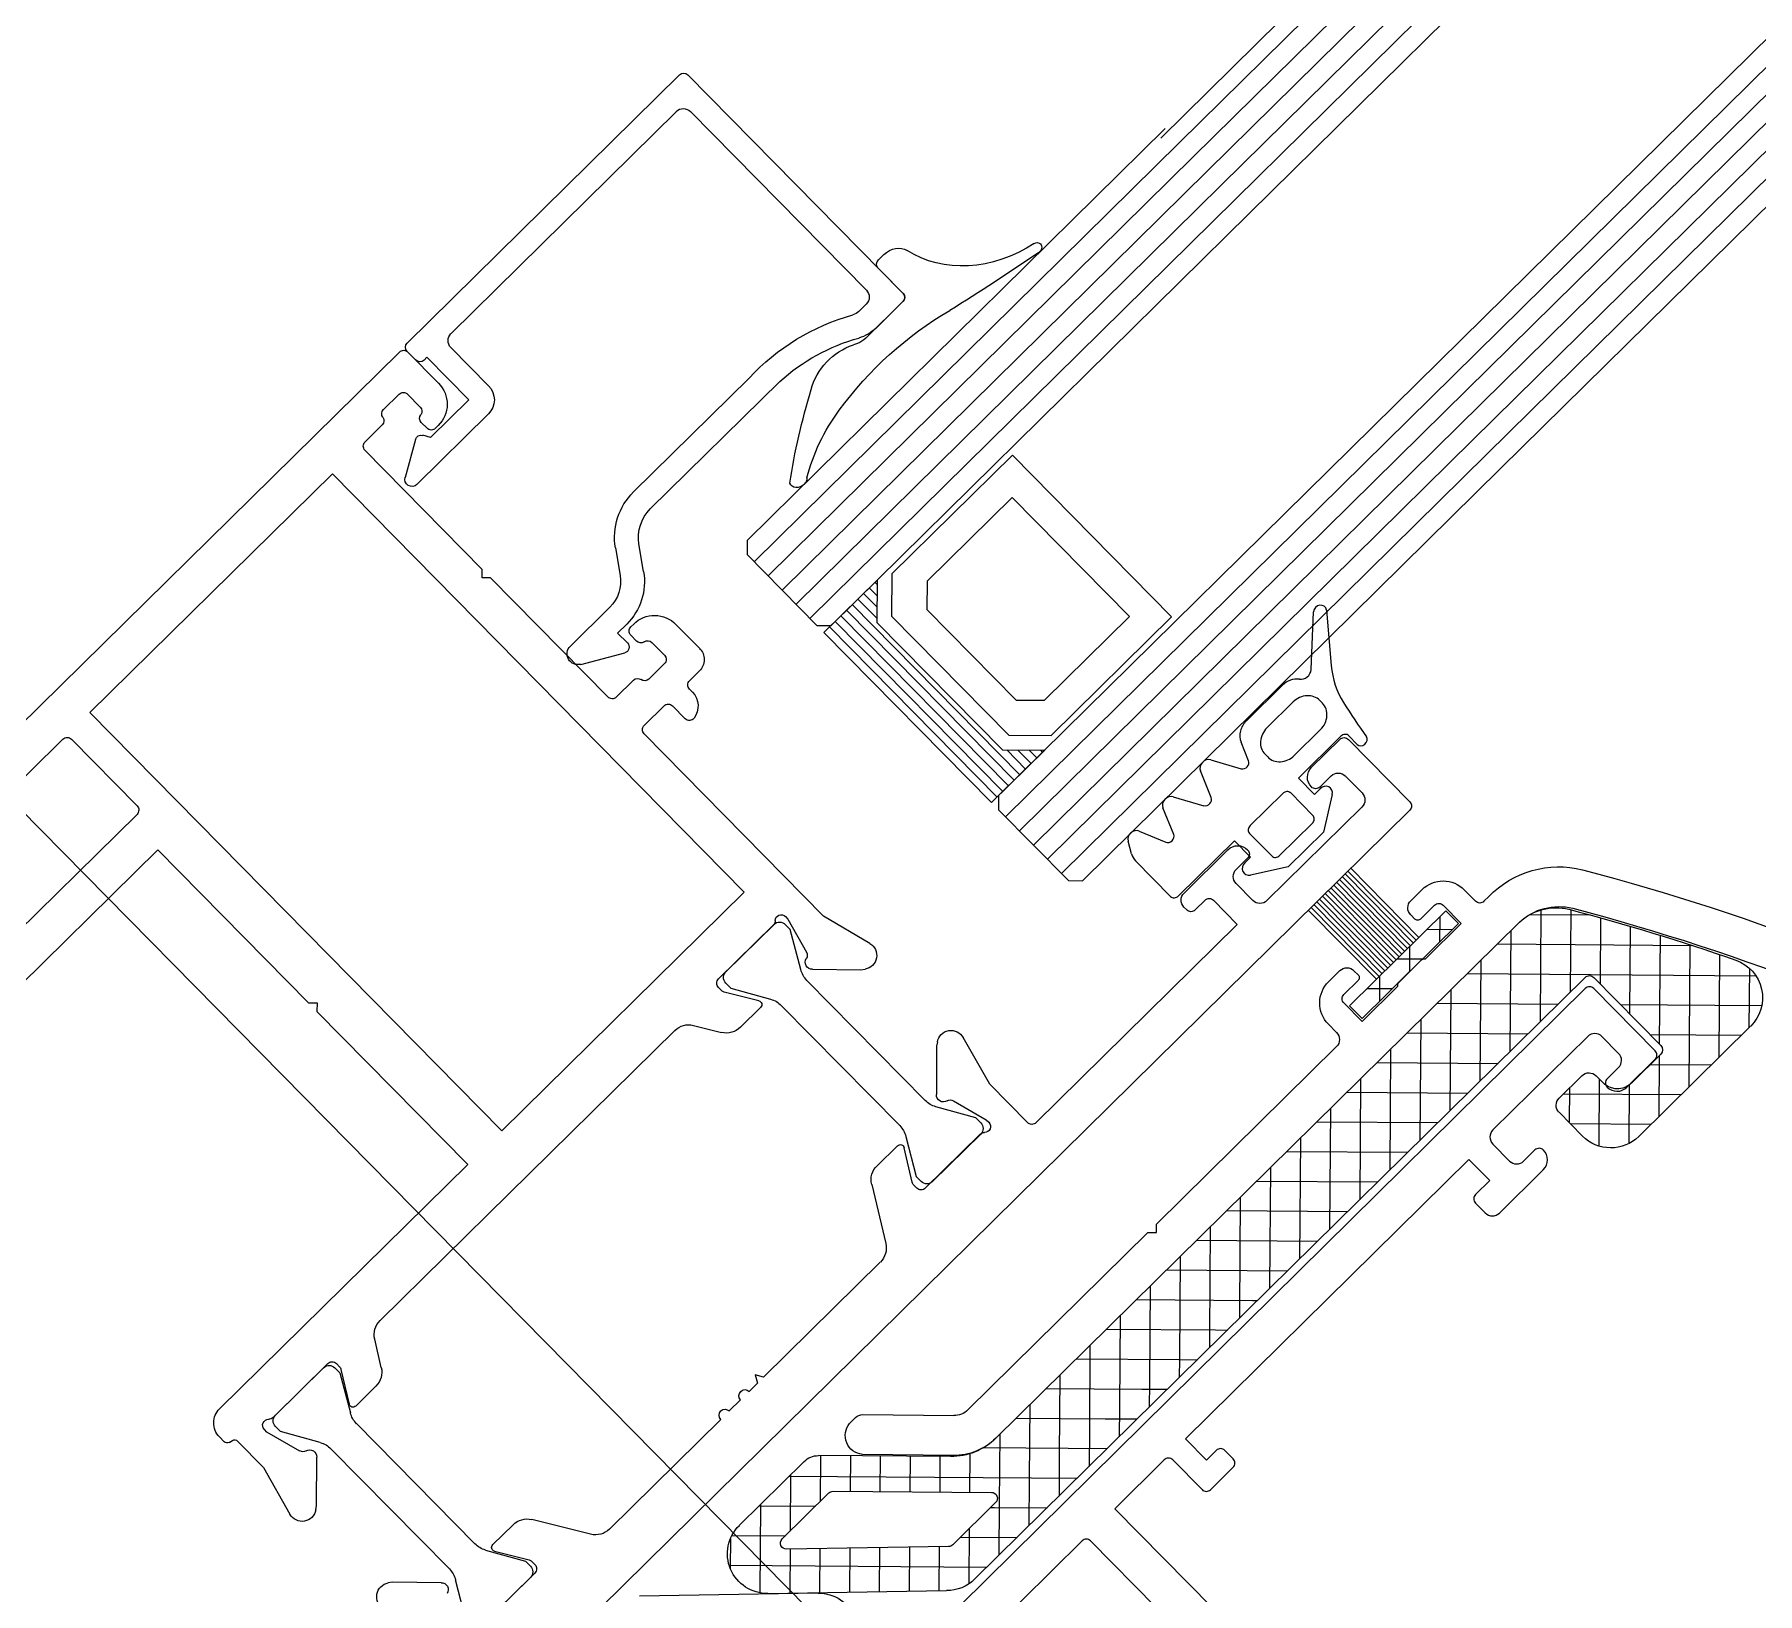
# Model space of a CAD drawing. Header units: centimetres. Extents: x 118932 to 154602, y -32682 to -23521.
# Drawn here: x 137904.54 to 137913.2, y -25370.15 to -25362.31 of the extents above; entities that cross this region are included whole.
import ezdxf

# ---------------------------------------------------------------- set-up
doc = ezdxf.new("R2010")
doc.units = ezdxf.units.CM
doc.header["$LTSCALE"] = 50
doc.header["$MEASUREMENT"] = 0
doc.layers.add('GEN_00_BL_Yazı', color=7, linetype='Continuous', lineweight=0, true_color=0x4f5250)
doc.layers.add('GEN_02_TF_Pencere', color=7, linetype='Continuous', lineweight=9, true_color=0x6093ac)

# ---------------------------------------------------------------- blocks, each defined once
blk = doc.blocks.new('P20')
at = {"layer": 'GEN_00_BL_Yazı'}
blk.add_line((62850.2953, 12036.8851, 0), (62850.2795, 11986.8823, 0), dxfattribs=at)
at = {"layer": 'GEN_02_TF_Pencere', "extrusion": (0, 0, -1)}
for p, q in [((62853.2547, 12004.3769, 0), (62845.3147, 12004.3839, 0)), ((62853.2547, 12004.3769, 0), (62853.2547, 12004.3769, 0)), ((62853.2844, 12004.3514, 0), (62853.2844, 12004.2914, 0)), ((62855.2344, 12004.3808, 0), (62853.3144, 12004.3814, 0)), ((62855.2344, 12004.3808, 0), (62855.2344, 12004.3808, 0)), ((62855.2639, 12002.8108, 0), (62855.2644, 12004.3508, 0)), ((62853.2844, 12004.1268, 0), (62853.2846, 12004.3468, 0)), ((62853.3144, 12004.2614, 0), (62853.3344, 12004.2614, 0)), ((62853.3344, 12004.2614, 0), (62853.3343, 12003.9614, 0)), ((62853.5044, 12004.2613, 0), (62855.0944, 12004.2608, 0)), ((62849.0645, 12004.1806, 0), (62850.6845, 12004.1791, 0)), ((62850.8719, 12001.2285, 0), (62850.8745, 12004.179, 0)), ((62850.8745, 12004.179, 0), (62852.5845, 12004.1774, 0)), ((62850.8745, 12004.179, 0), (62850.8745, 12004.179, 0)), ((62852.5845, 12004.1774, 0), (62852.5819, 12001.227, 0)), ((62852.8145, 12004.1772, 0), (62852.9353, 12004.1771, 0)), ((62852.9945, 12004.2271, 0), (62853.1045, 12004.227, 0)), ((62853.1345, 12004.197, 0), (62853.1344, 12004.107, 0)), ((62853.4543, 12003.9413, 0), (62853.4543, 12004.2113, 0)), ((62855.1443, 12004.2108, 0), (62855.1439, 12002.9508, 0)), ((62850.7145, 12004.1491, 0), (62850.714, 12003.6787, 0)), ((62852.7837, 12003.3073, 0), (62852.7845, 12004.1473, 0)), ((62853.0031, 12004.0075, 0), (62852.8323, 12003.9089, 0)), ((62853.0844, 12004.0478, 0), (62853.0843, 12004.007, 0)), ((62853.0643, 12003.9615, 0), (62853.0441, 12003.9965, 0)), ((62853.3343, 12003.9614, 0), (62853.0643, 12003.9615, 0)), ((62853.1143, 12003.977, 0), (62853.1343, 12003.977, 0)), ((62852.8503, 12003.8415, 0), (62853.3542, 12003.8414, 0)), ((62850.7052, 12003.6575, 0), (62850.7052, 12003.6575, 0)), ((62850.684, 12003.6487, 0), (62849.064, 12003.6502, 0)), ((62848.8638, 12003.4503, 0), (62850.6338, 12003.4488, 0)), ((62850.6338, 12003.4488, 0), (62850.6329, 12002.3688, 0)), ((62852.7537, 12003.2773, 0), (62852.7837, 12003.3073, 0)), ((62852.7837, 12003.2473, 0), (62852.7537, 12003.2773, 0)), ((62852.7829, 12002.4073, 0), (62852.7837, 12003.2473, 0)), ((62854.4136, 12003.0499, 0), (62853.5984, 12003.0502, 0)), ((62853.3362, 12002.9138, 0), (62853.2552, 12002.7982, 0)), ((62853.5983, 12002.9302, 0), (62854.5116, 12002.9299, 0)), ((62855.0939, 12002.9008, 0), (62855.0423, 12002.9008, 0)), ((62853.3534, 12002.7293, 0), (62853.4345, 12002.8449, 0)), ((62853.1077, 12002.7215, 0), (62852.8284, 12002.7215, 0)), ((62855.0448, 12002.7808, 0), (62855.2339, 12002.7808, 0)), ((62852.8011, 12002.6197, 0), (62852.9988, 12002.5055, 0)), ((62853.0438, 12002.5315, 0), (62853.0438, 12002.6015, 0)), ((62853.0438, 12002.6015, 0), (62853.1077, 12002.6015, 0)), ((62853.083, 12002.547, 0), (62853.083, 12002.5062, 0)), ((62853.1331, 12002.577, 0), (62853.1131, 12002.577, 0)), ((62853.1329, 12002.447, 0), (62853.1329, 12002.357, 0)), ((62850.6329, 12002.3688, 0), (62850.6628, 12002.3387, 0)), ((62852.9337, 12002.3771, 0), (62852.8129, 12002.3772, 0)), ((62853.2828, 12002.2568, 0), (62853.2829, 12002.4268, 0)), ((62850.6328, 12002.3088, 0), (62850.6319, 12001.2288, 0)), ((62850.6628, 12002.3387, 0), (62850.6328, 12002.3088, 0)), ((62853.1028, 12002.327, 0), (62852.9928, 12002.3271, 0)), ((62852.7815, 12000.8615, 0), (62852.7827, 12002.1473, 0)), ((62852.8127, 12002.1772, 0), (62852.9527, 12002.1771, 0)), ((62852.9827, 12002.1471, 0), (62852.9826, 12002.0571, 0)), ((62853.1027, 12002.1263, 0), (62853.1027, 12002.147, 0)), ((62853.1327, 12002.177, 0), (62853.2027, 12002.1769, 0)), ((62850.6319, 12001.2288, 0), (62848.8823, 12001.2303, 0)), ((62852.5819, 12001.227, 0), (62850.8719, 12001.2285, 0)), ((62848.7822, 12001.1304, 0), (62848.7821, 12001.0956, 0)), ((62848.7969, 12001.0763, 0), (62848.8169, 12001.0709, 0)), ((62848.8317, 12001.0516, 0), (62848.8315, 12000.865, 0)), ((62848.9691, 12000.9802, 0), (62848.9692, 12000.9984, 0)), ((62849.02, 12000.796, 0), (62848.9691, 12000.9802, 0)), ((62849.0422, 12001.0102, 0), (62849.4292, 12001.0098, 0)), ((62849.0592, 12001.0101, 0), (62849.3992, 12001.01, 0)), ((62849.4591, 12000.9798, 0), (62849.4591, 12000.9582, 0)), ((62849.7679, 12000.9795, 0), (62850.6747, 12000.9787, 0)), ((62850.6747, 12000.9787, 0), (62851.8454, 12000.9777, 0)), ((62852.1541, 12000.9558, 0), (62852.1541, 12000.9774, 0)), ((62852.1841, 12001.0074, 0), (62852.5711, 12001.007, 0)), ((62852.5752, 12001.0072, 0), (62852.2352, 12001.0073, 0)), ((62852.6441, 12000.977, 0), (62852.5929, 12000.7928, 0)), ((62852.6441, 12000.9951, 0), (62852.6441, 12000.977, 0)), ((62849.0192, 12000.9341, 0), (62849.0192, 12000.9701, 0)), ((62849.123, 12000.754, 0), (62849.0192, 12000.9341, 0)), ((62849.4392, 12000.9339, 0), (62849.3352, 12000.754, 0)), ((62849.4547, 12000.9426, 0), (62849.3616, 12000.7903, 0)), ((62849.4392, 12000.97, 0), (62849.4392, 12000.9339, 0)), ((62849.6066, 12000.8076, 0), (62849.6825, 12000.9317, 0)), ((62851.9307, 12000.9297, 0), (62852.0064, 12000.8054, 0)), ((62852.2514, 12000.7877, 0), (62852.1585, 12000.9402, 0)), ((62852.1952, 12000.9673, 0), (62852.1951, 12000.9312, 0)), ((62852.1951, 12000.9312, 0), (62852.299, 12000.7512, 0)), ((62852.5112, 12000.7511, 0), (62852.6151, 12000.9311, 0)), ((62852.6151, 12000.9311, 0), (62852.6152, 12000.9672, 0)), ((62848.8315, 12000.865, 0), (62848.7615, 12000.6043, 0)), ((62852.8511, 12000.6006, 0), (62852.7815, 12000.8615, 0)), ((62848.8872, 12000.5413, 0), (62849.0585, 12000.7141, 0)), ((62849.3786, 12000.7599, 0), (62849.5212, 12000.7598, 0)), ((62852.0917, 12000.7575, 0), (62852.2343, 12000.7573, 0)), ((62852.5543, 12000.7109, 0), (62852.7253, 12000.5379, 0)), ((62849.1388, 11999.8462, 0), (62849.1391, 12000.694, 0)), ((62849.3191, 12000.694, 0), (62849.3188, 11999.8461, 0)), ((62849.3191, 12000.694, 0), (62849.3191, 12000.694, 0)), ((62852.3151, 12000.6912, 0), (62852.3148, 11999.8433, 0)), ((62852.3151, 12000.6912, 0), (62852.3151, 12000.6912, 0)), ((62852.4948, 11999.8433, 0), (62852.4951, 12000.6911, 0)), ((62848.8692, 12000.5287, 0), (62848.8872, 12000.5413, 0)), ((62852.7253, 12000.5379, 0), (62852.7432, 12000.5253, 0)), ((62848.8891, 11999.9991, 0), (62848.8711, 12000.0117, 0)), ((62849.0602, 11999.8261, 0), (62848.8891, 11999.9991, 0)), ((62852.7272, 11999.9979, 0), (62852.556, 11999.825, 0)), ((62852.7452, 12000.0104, 0), (62852.7272, 11999.9979, 0)), ((62852.783, 11999.6742, 0), (62852.8529, 11999.935, 0)), ((62849.0187, 11999.6062, 0), (62849.1227, 11999.7862, 0)), ((62849.3349, 11999.7861, 0), (62849.4387, 11999.6061, 0)), ((62849.5228, 11999.7799, 0), (62849.3802, 11999.7799, 0)), ((62852.2359, 11999.779, 0), (62852.0933, 11999.779, 0)), ((62852.2987, 11999.7833, 0), (62852.1947, 11999.6034, 0)), ((62852.6147, 11999.6032, 0), (62852.5109, 11999.7833, 0)), ((62849.3632, 11999.7495, 0), (62849.4561, 11999.5971, 0)), ((62849.7667, 11999.4719, 0), (62849.6081, 11999.7319, 0)), ((62852.008, 11999.7312, 0), (62851.8492, 11999.4713, 0)), ((62852.1599, 11999.5962, 0), (62852.2529, 11999.7486, 0)), ((62852.5945, 11999.7431, 0), (62852.6455, 11999.5589, 0)), ((62852.7829, 11999.4031, 0), (62852.783, 11999.6742, 0)), ((62854.463, 11999.6725, 0), (62854.153, 11999.6726, 0)), ((62855.253, 11999.6723, 0), (62855.053, 11999.6724, 0)), ((62849.4387, 11999.6061, 0), (62849.4387, 11999.57, 0)), ((62852.1947, 11999.6034, 0), (62852.1947, 11999.5673, 0)), ((62852.6147, 11999.5672, 0), (62852.6147, 11999.6032, 0)), ((62854.103, 11999.6227, 0), (62854.103, 11999.6027, 0)), ((62855.2829, 11999.2023, 0), (62855.283, 11999.6423, 0)), ((62849.4305, 11999.5299, 0), (62849.0435, 11999.53, 0)), ((62849.3987, 11999.53, 0), (62849.0587, 11999.5301, 0)), ((62849.4605, 11999.5814, 0), (62849.4605, 11999.5599, 0)), ((62852.1555, 11999.559, 0), (62852.1555, 11999.5806, 0)), ((62852.5725, 11999.5289, 0), (62852.1855, 11999.529, 0)), ((62852.2347, 11999.5273, 0), (62852.5747, 11999.5272, 0)), ((62852.6455, 11999.5589, 0), (62852.6455, 11999.5407, 0)), ((62854.133, 11999.5726, 0), (62854.203, 11999.5726, 0)), ((62854.233, 11999.5426, 0), (62854.2329, 11999.3726, 0)), ((62854.3729, 11999.4026, 0), (62854.373, 11999.5226, 0)), ((62854.423, 11999.5726, 0), (62854.503, 11999.5725, 0)), ((62855.013, 11999.5724, 0), (62855.093, 11999.5723, 0)), ((62855.143, 11999.5223, 0), (62855.1429, 11999.4023, 0)), ((62850.6379, 11999.4238, 0), (62849.8521, 11999.424, 0)), ((62850.7779, 11999.4237, 0), (62850.6979, 11999.4237, 0)), ((62850.896, 11999.4237, 0), (62850.8379, 11999.4237, 0)), ((62850.918, 11999.4617, 0), (62850.896, 11999.4237, 0)), ((62850.9399, 11999.4237, 0), (62850.918, 11999.4617, 0)), ((62851.7638, 11999.4234, 0), (62850.9399, 11999.4237, 0)), ((62854.2329, 11999.3726, 0), (62852.8129, 11999.3731, 0)), ((62855.0929, 11999.3523, 0), (62854.4229, 11999.3526, 0)), ((62845.3129, 11999.1754, 0), (62855.2529, 11999.1723, 0)), ((62850.373, 11998.458, 0), (62849.724, 11999.0778, 0)), ((62850.4797, 11998.979, 0), (62850.1658, 11998.6652, 0)), ((62850.7886, 11998.9789, 0), (62850.3303, 11998.979, 0)), ((62850.471, 11998.979, 0), (62850.6709, 11998.7789, 0)), ((62850.2513, 11998.9627, 0), (62850.1466, 11998.8581, 0)), ((62850.2686, 11998.9693, 0), (62850.4588, 11998.779, 0)), ((62850.6918, 11998.9789, 0), (62850.4918, 11998.7789, 0)), ((62850.6831, 11998.9789, 0), (62851.543, 11998.1184, 0)), ((62850.867, 11998.9419, 0), (62850.7039, 11998.7789, 0)), ((62851.3291, 11998.4795, 0), (62850.8593, 11998.9495, 0)), ((62851.0848, 11998.9546, 0), (62851.1272, 11998.9546, 0)), ((62851.1626, 11998.94, 0), (62851.4845, 11998.6151, 0)), ((62850.1534, 11998.8723, 0), (62851.0692, 11997.9559, 0)), ((62850.973, 11998.8358, 0), (62850.8468, 11998.7096, 0)), ((62854.3571, 11998.8449, 0), (62854.4371, 11998.8449, 0)), ((62854.9371, 11998.8447, 0), (62855.0171, 11998.8447, 0)), ((62851.0043, 11998.1642, 0), (62850.4152, 11998.7272, 0)), ((62850.4359, 11998.779, 0), (62850.7651, 11998.7789, 0)), ((62850.7863, 11998.7701, 0), (62851.349, 11998.2071, 0)), ((62851.0791, 11998.7297, 0), (62850.9528, 11998.6035, 0)), ((62851.3431, 11998.4737, 0), (62851.0211, 11998.7986, 0)), ((62854.4671, 11998.7448, 0), (62854.3671, 11998.7449, 0)), ((62854.4871, 11998.7948, 0), (62854.4871, 11998.7648, 0)), ((62854.8871, 11998.7647, 0), (62854.8871, 11998.7947, 0)), ((62855.0071, 11998.7447, 0), (62854.9071, 11998.7447, 0)), ((62850.1921, 11998.6344, 0), (62850.8411, 11998.0146, 0)), ((62850.4279, 11998.7151, 0), (62850.2714, 11998.5587, 0)), ((62854.207, 11998.6349, 0), (62854.2071, 11998.6949, 0)), ((62854.3371, 11998.7149, 0), (62854.3371, 11998.5849, 0)), ((62855.0371, 11998.5846, 0), (62855.0371, 11998.7147, 0)), ((62855.1671, 11998.6946, 0), (62855.167, 11998.6146, 0)), ((62850.5364, 11998.6114, 0), (62850.3799, 11998.4551, 0)), ((62851.1851, 11998.6236, 0), (62851.0588, 11998.4974, 0)), ((62851.5552, 11998.5857, 0), (62852.8261, 11998.5853, 0)), ((62852.8261, 11998.5853, 0), (62852.8561, 11998.5553, 0)), ((62852.8561, 11998.5553, 0), (62852.8861, 11998.5853, 0)), ((62852.8861, 11998.5853, 0), (62854.157, 11998.5849, 0)), ((62854.3371, 11998.5849, 0), (62854.5897, 11998.5848, 0)), ((62854.607, 11998.5948, 0), (62854.767, 11998.5947, 0)), ((62854.7844, 11998.5847, 0), (62855.0371, 11998.5846, 0)), ((62855.197, 11998.5846, 0), (62855.2314, 11998.5846, 0)), ((62850.6448, 11998.5078, 0), (62850.4884, 11998.3514, 0)), ((62851.2911, 11998.5175, 0), (62851.1649, 11998.3913, 0)), ((62850.7533, 11998.4041, 0), (62850.5969, 11998.2478, 0)), ((62851.4077, 11998.4219, 0), (62851.2709, 11998.2852, 0)), ((62851.5837, 11998.3857, 0), (62851.3373, 11998.1395, 0)), ((62851.4786, 11998.3951, 0), (62851.7793, 11998.0942, 0)), ((62851.7958, 11998.3857, 0), (62851.5298, 11998.1198, 0)), ((62855.251, 11998.3846, 0), (62851.5552, 11998.3857, 0)), ((62855.2509, 11998.3846, 0), (62851.5553, 11998.3857, 0)), ((62851.7, 11998.3857, 0), (62852.0155, 11998.07, 0)), ((62852.008, 11998.3856, 0), (62851.7222, 11998.1001, 0)), ((62851.9122, 11998.3856, 0), (62852.2517, 11998.0459, 0)), ((62852.2201, 11998.3855, 0), (62851.9147, 11998.0804, 0)), ((62852.4322, 11998.3855, 0), (62852.1072, 11998.0607, 0)), ((62852.1243, 11998.3856, 0), (62852.4879, 11998.0217, 0)), ((62852.6444, 11998.3854, 0), (62852.2997, 11998.041, 0)), ((62852.3364, 11998.3855, 0), (62852.7242, 11997.9975, 0)), ((62852.8565, 11998.3853, 0), (62852.4922, 11998.0213, 0)), ((62852.5486, 11998.3854, 0), (62852.9604, 11997.9734, 0)), ((62853.0686, 11998.3853, 0), (62852.6847, 11998.0016, 0)), ((62852.7607, 11998.3854, 0), (62853.1905, 11997.9553, 0)), ((62853.2808, 11998.3852, 0), (62852.8772, 11997.9819, 0)), ((62852.9728, 11998.3853, 0), (62853.4026, 11997.9552, 0)), ((62853.4929, 11998.3851, 0), (62853.0697, 11997.9622, 0)), ((62853.185, 11998.3852, 0), (62853.6148, 11997.9551, 0)), ((62853.705, 11998.3851, 0), (62853.2749, 11997.9553, 0)), ((62853.3971, 11998.3852, 0), (62853.8269, 11997.9551, 0)), ((62853.9172, 11998.385, 0), (62853.4871, 11997.9552, 0)), ((62853.6092, 11998.3851, 0), (62854.039, 11997.955, 0)), ((62854.1293, 11998.3849, 0), (62853.6992, 11997.9551, 0)), ((62853.8214, 11998.385, 0), (62854.2512, 11997.9549, 0)), ((62854.3414, 11998.3849, 0), (62853.9113, 11997.955, 0)), ((62854.0335, 11998.385, 0), (62854.4633, 11997.9549, 0)), ((62854.5536, 11998.3848, 0), (62854.1235, 11997.955, 0)), ((62854.2456, 11998.3849, 0), (62854.6754, 11997.9548, 0)), ((62854.7657, 11998.3847, 0), (62854.3356, 11997.9549, 0)), ((62854.4578, 11998.3848, 0), (62854.8876, 11997.9547, 0)), ((62854.9778, 11998.3847, 0), (62854.5477, 11997.9548, 0)), ((62854.6699, 11998.3848, 0), (62855.0997, 11997.9547, 0)), ((62855.19, 11998.3846, 0), (62854.7599, 11997.9548, 0)), ((62854.882, 11998.3847, 0), (62855.9074, 11997.3587, 0)), ((62855.0941, 11998.3846, 0), (62855.7857, 11997.6927, 0)), ((62855.3164, 11998.3744, 0), (62855.5276, 11998.1631, 0)), ((62850.8618, 11998.3005, 0), (62850.7054, 11998.1442, 0)), ((62855.3702, 11998.3527, 0), (62854.972, 11997.9547, 0)), ((62855.6612, 11998.3498, 0), (62855.6612, 11998.3498, 0)), ((62855.4778, 11998.2481, 0), (62855.1841, 11997.9546, 0)), ((62850.9702, 11998.1968, 0), (62850.8139, 11998.0405, 0)), ((62851.1416, 11998.1559, 0), (62850.945, 11997.9595, 0)), ((62851.3278, 11998.1559, 0), (62851.025, 11998.156, 0)), ((62851.0814, 11998.1559, 0), (62851.2813, 11997.9559, 0)), ((62851.3373, 11998.1395, 0), (62851.1536, 11997.9559, 0)), ((62851.2935, 11998.1559, 0), (62851.3068, 11998.1426, 0)), ((62851.3068, 11998.1426, 0), (62851.4935, 11997.9558, 0)), ((62851.3278, 11998.1559, 0), (62851.3278, 11998.1559, 0)), ((62851.5298, 11998.1198, 0), (62851.3658, 11997.9559, 0)), ((62851.543, 11998.1184, 0), (62851.7056, 11997.9557, 0)), ((62855.5559, 11998.1141, 0), (62855.3213, 11997.8797, 0)), ((62851.7222, 11998.1001, 0), (62851.5779, 11997.9558, 0)), ((62851.7793, 11998.0942, 0), (62851.9177, 11997.9557, 0)), ((62851.9147, 11998.0804, 0), (62851.79, 11997.9557, 0)), ((62852.1072, 11998.0607, 0), (62852.0022, 11997.9557, 0)), ((62852.0155, 11998.07, 0), (62852.1299, 11997.9556, 0)), ((62852.2997, 11998.041, 0), (62852.2143, 11997.9556, 0)), ((62852.2517, 11998.0459, 0), (62852.342, 11997.9555, 0)), ((62850.9825, 11997.956, 0), (62855.2913, 11997.9546, 0)), ((62850.9825, 11997.956, 0), (62850.9825, 11997.956, 0)), ((62852.4922, 11998.0213, 0), (62852.4264, 11997.9555, 0)), ((62852.4879, 11998.0217, 0), (62852.5541, 11997.9555, 0)), ((62852.6847, 11998.0016, 0), (62852.6385, 11997.9555, 0)), ((62852.7242, 11997.9975, 0), (62852.7663, 11997.9554, 0)), ((62852.8772, 11997.9819, 0), (62852.8507, 11997.9554, 0)), ((62852.9604, 11997.9734, 0), (62852.9784, 11997.9553, 0)), ((62853.0697, 11997.9622, 0), (62853.0628, 11997.9553, 0)), ((62855.6324, 11997.9785, 0), (62855.3213, 11997.6676, 0)), ((62855.3213, 11997.9246, 0), (62855.3212, 11997.4446, 0)), ((62855.7073, 11997.8413, 0), (62855.3212, 11997.4554, 0)), ((62855.7806, 11997.7025, 0), (62855.2746, 11997.1967, 0)), ((62855.3213, 11997.733, 0), (62855.823, 11997.2309, 0)), ((62854.844, 11997.6148, 0), (62854.7212, 11997.492, 0)), ((62854.9324, 11997.6147, 0), (62854.7712, 11997.6148, 0)), ((62854.8032, 11997.6148, 0), (62855.2209, 11997.1968, 0)), ((62854.7212, 11997.5648, 0), (62854.7212, 11997.3969, 0)), ((62854.9824, 11997.541, 0), (62854.7445, 11997.3032, 0)), ((62854.9824, 11997.5047, 0), (62854.9824, 11997.5647, 0)), ((62855.3212, 11997.5208, 0), (62855.6452, 11997.1966, 0)), ((62855.8522, 11997.562, 0), (62855.4867, 11997.1967, 0)), ((62854.7212, 11997.4846, 0), (62855.0088, 11997.1968, 0)), ((62855.0681, 11997.4146, 0), (62854.8599, 11997.2065, 0)), ((62855.2789, 11997.4132, 0), (62855.0624, 11997.1968, 0)), ((62855.2912, 11997.4132, 0), (62855.0912, 11997.4133, 0)), ((62855.2167, 11997.4132, 0), (62855.4331, 11997.1967, 0)), ((62855.9107, 11997.4083, 0), (62855.6988, 11997.1966, 0)), ((62854.9211, 11997.1969, 0), (62855.7109, 11997.1966, 0))]:
    blk.add_line(p, q, dxfattribs=at)
at = {"layer": 'GEN_02_TF_Pencere'}
for p, q in [((62855.264, 12002.9906, 0), (62855.2639, 12002.806, 0)), ((62855.3319, 12003.0158, 0), (62855.294, 12003.0158, 0)), ((62855.294, 12003.0158, 0), (62855.294, 12003.0158, 0)), ((62854.9236, 12002.7919, 0), (62854.9042, 12002.8009, 0)), ((62855.2339, 12002.7808, 0), (62854.973, 12002.7809, 0)), ((62853.8338, 12002.4752, 0), (62853.7838, 12002.4252, 0)), ((62853.8338, 12002.4752, 0), (62856.7838, 12002.4743, 0)), ((62854.2357, 12002.4751, 0), (62854.2484, 12002.477, 0)), ((62907.1673, 12002.4398, 0), (62856.7338, 12002.4558, 0)), ((62853.7838, 12002.4252, 0), (62853.7836, 12001.9252, 0)), ((62853.7838, 12002.3752, 0), (62856.7838, 12002.3743, 0)), ((62907.2138, 12002.3583, 0), (62856.7838, 12002.3743, 0)), ((62853.7837, 12002.2752, 0), (62856.7837, 12002.2743, 0)), ((62907.2137, 12002.2583, 0), (62856.7837, 12002.2743, 0)), ((62853.7837, 12002.1752, 0), (62856.7837, 12002.1743, 0)), ((62907.2137, 12002.1583, 0), (62856.7837, 12002.1743, 0)), ((62853.7837, 12002.0752, 0), (62856.7837, 12002.0743, 0)), ((62907.2137, 12002.0583, 0), (62856.7837, 12002.0743, 0)), ((62853.7836, 12001.9752, 0), (62856.7836, 12001.9743, 0)), ((62853.7836, 12001.9252, 0), (62853.8336, 12001.8752, 0)), ((62907.2136, 12001.9583, 0), (62856.7836, 12001.9743, 0)), ((62853.7832, 12000.6752, 0), (62853.7836, 12001.8752, 0)), ((62853.7836, 12001.8752, 0), (62853.7832, 12000.6752, 0)), ((62853.7836, 12001.8752, 0), (62854.1586, 12001.8751, 0)), ((62853.7836, 12001.8752, 0), (62853.7836, 12001.8752, 0)), ((62853.8236, 12001.8752, 0), (62853.8232, 12000.6752, 0)), ((62853.8336, 12001.8752, 0), (62856.7836, 12001.8743, 0)), ((62853.8636, 12001.8752, 0), (62853.8632, 12000.6752, 0)), ((62853.9036, 12001.8752, 0), (62853.9032, 12000.6752, 0)), ((62853.9436, 12001.8752, 0), (62853.9432, 12000.6752, 0)), ((62853.9836, 12001.8752, 0), (62853.9832, 12000.6752, 0)), ((62854.1586, 12001.8751, 0), (62854.0086, 12001.7252, 0)), ((62854.0236, 12001.8752, 0), (62854.0236, 12001.7402, 0)), ((62854.0636, 12001.8752, 0), (62854.0636, 12001.7802, 0)), ((62854.2336, 12001.8451, 0), (62854.0835, 12001.6951, 0)), ((62854.1036, 12001.8751, 0), (62854.1036, 12001.8201, 0)), ((62854.1436, 12001.8751, 0), (62854.1436, 12001.8601, 0)), ((62855.0836, 12001.8448, 0), (62854.2336, 12001.8451, 0)), ((62855.0832, 12000.7048, 0), (62855.0836, 12001.8448, 0)), ((62907.1786, 12001.8584, 0), (62856.7836, 12001.8743, 0)), ((62854.0086, 12001.7252, 0), (62854.0083, 12000.8252, 0)), ((62854.0835, 12001.6951, 0), (62854.0833, 12000.8551, 0)), ((62854.3335, 12001.6951, 0), (62854.2335, 12001.5951, 0)), ((62854.9335, 12001.6949, 0), (62854.3335, 12001.6951, 0)), ((62854.9333, 12000.8549, 0), (62854.9335, 12001.6949, 0)), ((62854.2335, 12001.5951, 0), (62854.2333, 12000.9551, 0)), ((62854.2333, 12000.9551, 0), (62854.3333, 12000.8551, 0)), ((62854.0083, 12000.8252, 0), (62854.1582, 12000.6751, 0)), ((62854.0233, 12000.8102, 0), (62854.0232, 12000.6752, 0)), ((62854.0833, 12000.8551, 0), (62854.2332, 12000.7051, 0)), ((62854.3333, 12000.8551, 0), (62854.9333, 12000.8549, 0)), ((62854.0632, 12000.7702, 0), (62854.0632, 12000.6752, 0)), ((62854.1032, 12000.7301, 0), (62854.1032, 12000.6751, 0)), ((62853.7832, 12000.6252, 0), (62853.783, 12000.1252, 0)), ((62853.8332, 12000.6752, 0), (62853.7832, 12000.6252, 0)), ((62854.1582, 12000.6751, 0), (62853.7832, 12000.6752, 0)), ((62853.8332, 12000.6752, 0), (62856.7832, 12000.6743, 0)), ((62854.1432, 12000.6901, 0), (62854.1432, 12000.6751, 0)), ((62854.2332, 12000.7051, 0), (62855.0832, 12000.7048, 0)), ((62906.8533, 12000.6585, 0), (62856.7832, 12000.6743, 0)), ((62853.7832, 12000.5752, 0), (62856.7832, 12000.5743, 0)), ((62907.2132, 12000.5583, 0), (62856.7832, 12000.5743, 0)), ((62853.7832, 12000.4752, 0), (62856.7832, 12000.4743, 0)), ((62907.2132, 12000.4583, 0), (62856.7832, 12000.4743, 0)), ((62853.7831, 12000.3752, 0), (62856.7831, 12000.3743, 0)), ((62907.2131, 12000.3583, 0), (62856.7831, 12000.3743, 0)), ((62853.7831, 12000.2752, 0), (62856.7831, 12000.2743, 0)), ((62855.3966, 12000.0228, 0), (62855.6084, 12000.2215, 0)), ((62907.2131, 12000.2583, 0), (62856.7831, 12000.2743, 0)), ((62853.783, 12000.1252, 0), (62853.833, 12000.0752, 0)), ((62853.7831, 12000.1752, 0), (62856.7831, 12000.1743, 0)), ((62855.6604, 12000.1823, 0), (62855.4823, 11999.9667, 0)), ((62907.2131, 12000.1583, 0), (62856.7831, 12000.1743, 0)), ((62853.833, 12000.0752, 0), (62856.783, 12000.0743, 0)), ((62854.1038, 11999.9981, 0), (62854.1361, 12000.0555, 0)), ((62854.2116, 12000.0522, 0), (62854.2666, 11999.919, 0)), ((62854.3229, 11999.9189, 0), (62854.3783, 12000.0519, 0)), ((62854.4539, 12000.055, 0), (62854.5321, 11999.9152, 0)), ((62854.5868, 11999.9184, 0), (62854.6426, 12000.0516, 0)), ((62854.7181, 12000.0547, 0), (62854.7964, 11999.9148, 0)), ((62854.984, 12000.0689, 0), (62855.2381, 12000.0686, 0)), ((62907.1781, 12000.0584, 0), (62856.783, 12000.0743, 0)), ((62854.0929, 11999.7079, 0), (62854.0933, 11999.959, 0)), ((62854.851, 11999.918, 0), (62854.8901, 12000.0113, 0)), ((62854.8901, 12000.0113, 0), (62854.8901, 12000.0113, 0)), ((62855.2184, 11999.9708, 0), (62855.0327, 11999.971, 0)), ((62854.9325, 11999.883, 0), (62854.9325, 11999.8641, 0)), ((62854.9325, 11999.883, 0), (62854.9325, 11999.883, 0)), ((62855.3182, 11999.8636, 0), (62855.3183, 11999.8825, 0)), ((62855.0324, 11999.7758, 0), (62855.2181, 11999.7755, 0)), ((62854.5178, 11999.6809, 0), (62854.1229, 11999.6815, 0)), ((62854.5176, 11999.5663, 0), (62854.5178, 11999.6809, 0)), ((62854.8578, 11999.6805, 0), (62854.6278, 11999.6808, 0)), ((62854.879, 11999.6727, 0), (62854.879, 11999.6727, 0)), ((62854.9678, 11999.6803, 0), (62854.9676, 11999.5657, 0)), ((62855.2678, 11999.6799, 0), (62854.9678, 11999.6803, 0)), ((62854.5977, 11999.6544, 0), (62854.5975, 11999.4957, 0)), ((62854.8875, 11999.4953, 0), (62854.8877, 11999.654, 0)), ((62855.2976, 11999.5929, 0), (62855.2977, 11999.6534, 0)), ((62854.6173, 11999.3987, 0), (62854.4541, 11999.5025, 0)), ((62854.4776, 11999.5664, 0), (62854.5176, 11999.5663, 0)), ((62855.0308, 11999.5018, 0), (62854.8673, 11999.3984, 0)), ((62854.9676, 11999.5657, 0), (62855.0076, 11999.5657, 0)), ((62854.6274, 11999.4692, 0), (62854.8574, 11999.4689, 0)), ((62854.8673, 11999.3984, 0), (62854.6173, 11999.3987, 0)), ((62854.5371, 11998.6848, 0), (62854.5372, 11999.1725, 0)), ((62854.5571, 11998.6848, 0), (62854.5572, 11999.1725, 0)), ((62854.5771, 11998.6848, 0), (62854.5772, 11999.1725, 0)), ((62854.5971, 11998.6847, 0), (62854.5972, 11999.1725, 0)), ((62854.6171, 11998.6847, 0), (62854.6172, 11999.1725, 0)), ((62854.6371, 11998.6847, 0), (62854.6372, 11999.1725, 0)), ((62854.6571, 11998.6847, 0), (62854.6572, 11999.1725, 0)), ((62854.6771, 11998.6847, 0), (62854.6772, 11999.1725, 0)), ((62854.6971, 11998.6847, 0), (62854.6972, 11999.1725, 0)), ((62854.7171, 11998.6847, 0), (62854.7172, 11999.1725, 0)), ((62854.7371, 11998.6847, 0), (62854.7372, 11999.1725, 0)), ((62854.7571, 11998.6847, 0), (62854.7572, 11999.1724, 0)), ((62854.7771, 11998.6847, 0), (62854.7772, 11999.1724, 0)), ((62854.7971, 11998.6847, 0), (62854.7972, 11999.1724, 0)), ((62854.8171, 11998.6847, 0), (62854.8172, 11999.1724, 0)), ((62854.8371, 11998.6847, 0), (62854.8372, 11999.1724, 0)), ((62854.3471, 11998.6848, 0), (62854.347, 11998.5948, 0)), ((62855.0271, 11998.6846, 0), (62854.3471, 11998.6848, 0)), ((62854.5592, 11998.5948, 0), (62854.4692, 11998.6848, 0)), ((62854.5592, 11998.6848, 0), (62854.4692, 11998.5948, 0)), ((62854.7713, 11998.5947, 0), (62854.6813, 11998.6847, 0)), ((62854.7713, 11998.6847, 0), (62854.6813, 11998.5947, 0)), ((62854.9835, 11998.6846, 0), (62854.8934, 11998.5947, 0)), ((62854.9834, 11998.5946, 0), (62854.8935, 11998.6847, 0)), ((62855.027, 11998.5946, 0), (62855.0271, 11998.6846, 0)), ((62855.0271, 11998.6846, 0), (62855.0271, 11998.6846, 0)), ((62854.3477, 11998.5941, 0), (62854.3463, 11998.5955, 0)), ((62854.347, 11998.5948, 0), (62855.027, 11998.5946, 0)), ((62847.3121, 11997.9127, 0), (62855.2521, 11997.9148, 0)), ((62855.2821, 11997.8848, 0), (62855.2822, 11997.4448, 0)), ((62851.5021, 11997.7138, 0), (62849.8821, 11997.7134, 0)), ((62851.5323, 11997.2134, 0), (62851.5321, 11997.6838, 0)), ((62852.0821, 11997.714, 0), (62851.7321, 11997.7139, 0)), ((62851.7321, 11997.7139, 0), (62851.7323, 11997.0135, 0)), ((62852.1122, 11997.474, 0), (62852.1121, 11997.684, 0)), ((62854.2321, 11997.7145, 0), (62852.2321, 11997.714, 0)), ((62852.2321, 11997.714, 0), (62852.2322, 11997.564, 0)), ((62854.2322, 11997.5645, 0), (62854.2321, 11997.7145, 0)), ((62854.3721, 11997.6846, 0), (62854.3722, 11997.5646, 0)), ((62855.0921, 11997.7347, 0), (62854.4221, 11997.7346, 0)), ((62855.1422, 11997.5647, 0), (62855.1421, 11997.6847, 0)), ((62852.2322, 11997.564, 0), (62852.3022, 11997.564, 0)), ((62852.3322, 11997.534, 0), (62852.3322, 11997.474, 0)), ((62854.1022, 11997.4645, 0), (62854.1022, 11997.5345, 0)), ((62854.1322, 11997.5645, 0), (62854.2322, 11997.5645, 0)), ((62854.4222, 11997.5146, 0), (62854.5022, 11997.5146, 0)), ((62855.0122, 11997.5147, 0), (62855.0922, 11997.5147, 0)), ((62852.3022, 11997.444, 0), (62852.1422, 11997.444, 0)), ((62854.4622, 11997.4146, 0), (62854.1522, 11997.4145, 0)), ((62855.2522, 11997.4148, 0), (62855.0522, 11997.4147, 0))]:
    blk.add_line(p, q, dxfattribs=at)
at = {"layer": 'GEN_02_TF_Pencere', "extrusion": (0, 0, -1)}
for centre, radius, start, end in [((-62853.2546, 12004.3469, 0), 0.03, 90.05093, 180.05102), ((-62853.3144, 12004.3514, 0), 0.03, 0.01924, 90.01816), ((-62855.2344, 12004.3508, 0), 0.03, 90.01818, 180.01807), ((-62853.3144, 12004.2914, 0), 0.03, 270.02079, 0.01814), ((-62853.5043, 12004.2113, 0), 0.05, 0.01813, 90.01802), ((-62850.6845, 12004.1491, 0), 0.03, 90.05103, 180.05111), ((-62852.8145, 12004.1472, 0), 0.03, 0.05103, 90.05112), ((-62852.9353, 12004.2071, 0), 0.03, 189.64252, 270.05201), ((-62852.9945, 12004.1971, 0), 0.03, 9.64519, 90.05105), ((-62853.1045, 12004.197, 0), 0.03, 90.05093, 180.05102), ((-62855.0943, 12004.2108, 0), 0.05, 90.01824, 180.01813), ((-62853.1049, 12004.1066, 0), 0.0295, 179.2387, 261.27093), ((-62853.1344, 12004.127, 0), 0.15, 180.05099, 270.05108), ((-62853.0181, 12003.9815, 0), 0.03, 60.01812, 150.01801), ((-62853.1143, 12004.007, 0), 0.03, 270.05103, 0.05111), ((-62853.1144, 12004.0478, 0), 0.03, 0.03952, 80.45689), ((-62853.3543, 12003.9414, 0), 0.1, 180.01818, 270.01807), ((-62852.8503, 12003.8777, 0), 0.0361, 270.01814, 60.01814), ((-62850.684, 12003.6787, 0), 0.03, 225.05083, 270.05074), ((-62850.684, 12003.6787, 0), 0.03, 180.05094, 225.05086), ((-62853.5983, 12002.73, 0), 0.3201, 35.03147, 90.00477), ((-62854.4635, 12001.9307, 0), 1.1203, 87.44361, 119.09275), ((-62853.5983, 12002.7301, 0), 0.2001, 35.03148, 90.00478), ((-62854.4635, 12001.9306, 0), 1.0004, 92.75318, 118.9675), ((-62855.0423, 12002.9709, 0), 0.07, 270.02027, 299.09535), ((-62855.0939, 12002.9508, 0), 0.05, 180.01824, 270.01813), ((-62853.1077, 12002.9015, 0), 0.1801, 215.03149, 270.0048), ((-62855.0449, 12002.9809, 0), 0.2, 270.02045, 298.97082), ((-62855.2339, 12002.8108, 0), 0.03, 180.01818, 270.01807), ((-62852.8284, 12002.667, 0), 0.0546, 300.01813, 90.01813), ((-62853.1077, 12002.9016, 0), 0.3001, 215.03147, 270.00477), ((-62853.0138, 12002.5315, 0), 0.03, 180.01906, 300.01816), ((-62853.113, 12002.547, 0), 0.03, 0.05093, 90.05102), ((-62853.1329, 12002.427, 0), 0.15, 90.05099, 180.05108), ((-62853.1121, 12002.5054, 0), 0.0291, 278.15822, 1.54795), ((-62853.1029, 12002.447, 0), 0.03, 99.6451, 180.05095), ((-62852.8129, 12002.4072, 0), 0.03, 270.05093, 0.05102), ((-62852.9339, 12002.3473, 0), 0.0298, 89.72783, 170.7818), ((-62853.1029, 12002.357, 0), 0.03, 180.05103, 270.05111), ((-62852.9929, 12002.3571, 0), 0.03, 270.05103, 350.45688), ((-62853.2028, 12002.2569, 0), 0.08, 180.05099, 270.05108), ((-62852.8127, 12002.1472, 0), 0.03, 0.05093, 90.05102), ((-62852.9527, 12002.1471, 0), 0.03, 90.05103, 180.05112), ((-62853.0027, 12002.1264, 0), 0.1, 180.05099, 261.83785), ((-62853.1327, 12002.147, 0), 0.03, 0.05103, 90.05112), ((-62853.0123, 12002.0568, 0), 0.0297, 261.2483, 0.62541), ((-62848.8822, 12001.1303, 0), 0.1, 0.04739, 90.0598), ((-62848.8021, 12001.0956, 0), 0.02, 285.05564, 0.0264), ((-62848.8117, 12001.0516, 0), 0.02, 104.99965, 180.07111), ((-62848.9992, 12000.9984, 0), 0.03, 0.05105, 135.83866), ((-62849.0592, 12000.9701, 0), 0.04, 0.01809, 90.01817), ((-62849.0422, 12001.0402, 0), 0.03, 270.05107, 315.83881), ((-62849.3992, 12000.97, 0), 0.04, 90.01811, 180.018), ((-62849.4291, 12000.9798, 0), 0.03, 90.05093, 180.05102), ((-62849.7678, 12000.8795, 0), 0.1, 31.45095, 90.05104), ((-62851.8453, 12000.8777, 0), 0.1, 90.05095, 148.65104), ((-62852.1841, 12000.9774, 0), 0.03, 0.05093, 90.05102), ((-62852.2352, 12000.9673, 0), 0.04, 0.01818, 90.01807), ((-62852.5712, 12001.037, 0), 0.03, 224.26323, 270.05097), ((-62852.5752, 12000.9672, 0), 0.04, 90.01808, 180.01817), ((-62852.6141, 12000.9952, 0), 0.03, 44.26334, 180.05095), ((-62849.4291, 12000.9583, 0), 0.03, 180.05127, 211.45124), ((-62852.1841, 12000.9558, 0), 0.03, 328.65069, 0.05067), ((-62849.5213, 12000.8598, 0), 0.1, 211.45092, 270.05101), ((-62852.0918, 12000.8575, 0), 0.1, 270.05098, 328.65107), ((-62849.0491, 12000.8035, 0), 0.03, 282.32003, 345.66122), ((-62849.0355, 12000.7401, 0), 0.0347, 101.84906, 228.70469), ((-62849.0191, 12000.6941, 0), 0.12, 150.01823, 180.01812), ((-62849.4391, 12000.6939, 0), 0.12, 0.01823, 30.01811), ((-62849.3786, 12000.7799, 0), 0.02, 270.05096, 31.45095), ((-62852.2343, 12000.7773, 0), 0.02, 148.65113, 270.05112), ((-62852.1951, 12000.6912, 0), 0.12, 150.01823, 180.01812), ((-62852.6151, 12000.6911, 0), 0.12, 0.01814, 30.01803), ((-62852.5773, 12000.737, 0), 0.0347, 311.39735, 78.25298), ((-62852.5639, 12000.8003, 0), 0.03, 194.44077, 257.78196), ((-62848.8291, 12000.5861, 0), 0.07, 235.05098, 15.03214), ((-62852.7834, 12000.5826, 0), 0.07, 165.06988, 305.05104), ((-62848.8309, 11999.9544, 0), 0.07, 345.01445, 125.04389), ((-62852.7853, 11999.9531, 0), 0.07, 55.0173, 194.99692), ((-62849.0188, 11999.8462, 0), 0.12, 180.01814, 210.01803), ((-62849.4388, 11999.8461, 0), 0.12, 330.01803, 0.01814), ((-62849.0372, 11999.8001, 0), 0.0347, 131.37839, 258.20882), ((-62849.3802, 11999.7599, 0), 0.02, 328.61818, 90.01817), ((-62849.5228, 11999.6799, 0), 0.1, 90.01836, 148.61158), ((-62852.0868, 11999.6907, 0), 0.0886, 27.20824, 94.23433), ((-62852.2359, 11999.759, 0), 0.02, 90.00322, 211.43563), ((-62852.1948, 11999.8434, 0), 0.12, 180.01811, 210.01823), ((-62852.6148, 11999.8432, 0), 0.12, 330.01823, 0.01812), ((-62852.579, 11999.7989, 0), 0.0347, 281.82508, 48.65369), ((-62852.5654, 11999.7356, 0), 0.03, 102.33591, 165.61262), ((-62854.153, 11999.6226, 0), 0.05, 0.01808, 90.01817), ((-62854.463, 11999.6025, 0), 0.07, 90.01808, 180.01817), ((-62855.053, 11999.6024, 0), 0.07, 0.01808, 90.01817), ((-62855.253, 11999.6423, 0), 0.03, 90.01808, 180.01817), ((-62849.4305, 11999.5814, 0), 0.03, 148.64823, 180.01109), ((-62852.1855, 11999.5806, 0), 0.03, 0.01821, 31.41819), ((-62854.133, 11999.6026, 0), 0.03, 270.01808, 0.01817), ((-62854.503, 11999.6025, 0), 0.03, 180.01808, 270.01817), ((-62855.013, 11999.6024, 0), 0.03, 270.01808, 0.01817), ((-62849.3987, 11999.57, 0), 0.04, 180.01818, 270.01807), ((-62849.4305, 11999.5599, 0), 0.03, 180.01809, 270.01817), ((-62852.1854, 11999.5589, 0), 0.0299, 269.85318, 0.18308), ((-62852.2347, 11999.5673, 0), 0.04, 270.01818, 0.01807), ((-62852.5724, 11999.4989, 0), 0.03, 90.02658, 135.78482), ((-62852.5747, 11999.5672, 0), 0.04, 180.01808, 270.01817), ((-62852.6155, 11999.5407, 0), 0.03, 180.01815, 315.80592), ((-62854.203, 11999.5426, 0), 0.03, 90.01808, 180.01817), ((-62854.423, 11999.5226, 0), 0.05, 0.01808, 90.01817), ((-62855.093, 11999.5223, 0), 0.05, 90.01808, 180.01817), ((-62849.8521, 11999.524, 0), 0.1, 270.01811, 328.6182), ((-62850.6679, 11999.4237, 0), 0.03, 0.01813, 180.01813), ((-62850.8079, 11999.4237, 0), 0.03, 0.01813, 180.01813), ((-62851.7639, 11999.5234, 0), 0.1, 211.41806, 270.01815), ((-62852.8129, 11999.4031, 0), 0.03, 270.01808, 0.01817), ((-62854.4229, 11999.4026, 0), 0.05, 270.01808, 0.01817), ((-62855.0929, 11999.4023, 0), 0.05, 180.01808, 270.01817), ((-62855.2529, 11999.2023, 0), 0.03, 180.01809, 270.01817), ((-62850.3303, 11998.779, 0), 0.2, 313.68242, 90.01815), ((-62850.7886, 11998.8789, 0), 0.1, 90.01809, 135.01713), ((-62851.0942, 11998.8598, 0), 0.0953, 320.06431, 84.34235), ((-62851.1272, 11998.9046, 0), 0.05, 90.01824, 135.01816), ((-62854.3571, 11998.6949, 0), 0.15, 0.01808, 90.01817), ((-62854.4371, 11998.7949, 0), 0.05, 90.01808, 180.01817), ((-62854.9371, 11998.7947, 0), 0.05, 0.01808, 90.01817), ((-62855.0171, 11998.6947, 0), 0.15, 90.01808, 180.01817), ((-62850.4359, 11998.749, 0), 0.03, 313.5031, 90.01811), ((-62850.7651, 11998.7489, 0), 0.03, 90.01808, 135.01712), ((-62854.3671, 11998.7149, 0), 0.03, 0.01808, 90.01817), ((-62854.4671, 11998.7648, 0), 0.02, 180.01808, 270.01817), ((-62854.9071, 11998.7647, 0), 0.02, 270.01808, 0.01817), ((-62855.0071, 11998.7147, 0), 0.03, 90.01809, 180.01817), ((-62854.157, 11998.6349, 0), 0.05, 180.01808, 270.01817), ((-62851.5553, 11998.6857, 0), 0.1, 270.01815, 315.01807), ((-62854.607, 11998.5748, 0), 0.02, 30.01813, 90.01809), ((-62854.767, 11998.5747, 0), 0.02, 90.01816, 150.01812), ((-62855.197, 11998.6146, 0), 0.03, 270.01809, 0.01817), ((-62855.2424, 11998.0939, 0), 0.4908, 88.71972, 148.57254), ((-62851.5554, 11998.7057, 0), 0.32, 270.01814, 315.01806), ((-62851.5553, 11998.6857, 0), 0.3, 270.01817, 315.01809), ((-62850.2348, 11998.3134, 0), 0.2, 133.68242, 270.01815), ((-62855.2425, 11998.1139, 0), 0.2708, 91.76601, 148.31654), ((-62855.2424, 11998.0939, 0), 0.2908, 91.70487, 148.3515), ((-62845.9015, 11992.5567, 0), 11.3496, 149.30775, 176.4678), ((-62851.3278, 11998.1859, 0), 0.03, 135.01708, 270.01809), ((-62845.9019, 11992.5768, 0), 11.1293, 149.316, 153.83239), ((-62845.9015, 11992.5567, 0), 11.1496, 149.31519, 176.62957), ((-62851.025, 11998.186, 0), 0.03, 270.01808, 313.50323), ((-62850.9825, 11998.156, 0), 0.2, 270.0174, 315.02018), ((-62855.2913, 11997.9246, 0), 0.03, 90.01808, 180.01817), ((-62854.7712, 11997.5648, 0), 0.05, 0.01808, 90.01817), ((-62854.9324, 11997.5647, 0), 0.05, 90.01808, 180.01817), ((-62855.0855, 11997.517, 0), 0.1039, 266.89239, 353.22422), ((-62855.2899, 11997.4444, 0), 0.0312, 179.64441, 267.74483), ((-62855.711, 11997.3966, 0), 0.2, 153.83236, 270.0181), ((-62854.9212, 11997.3969, 0), 0.2, 270.01808, 0.01817)]:
    blk.add_arc(centre, radius, start, end, dxfattribs=at)
at = {"layer": 'GEN_02_TF_Pencere'}
for centre, radius, start, end in [((62855.2521, 11997.8848, 0), 0.03, 45.0148, 90.01472), ((62855.2521, 11997.8848, 0), 0.03, 0.01492, 45.01484), ((62851.5021, 11997.6838, 0), 0.03, 0.01468, 90.01477), ((62852.0821, 11997.684, 0), 0.03, 0.01468, 90.01477), ((62854.4221, 11997.6846, 0), 0.05, 90.01472, 180.0148), ((62855.0921, 11997.6847, 0), 0.05, 0.01472, 90.0148), ((62852.3022, 11997.534, 0), 0.03, 0.01468, 90.01477), ((62854.1322, 11997.5345, 0), 0.03, 90.01468, 180.01477), ((62854.4222, 11997.5646, 0), 0.05, 180.01472, 270.0148), ((62854.5022, 11997.4846, 0), 0.03, 0.01478, 90.01486), ((62855.0122, 11997.4847, 0), 0.03, 90.01478, 180.01486), ((62855.0922, 11997.5647, 0), 0.05, 270.01472, 0.0148), ((62852.1422, 11997.474, 0), 0.03, 180.01478, 270.01486), ((62852.3022, 11997.474, 0), 0.03, 270.01478, 0.01486), ((62854.1522, 11997.4645, 0), 0.05, 180.01472, 270.0148), ((62854.4622, 11997.4846, 0), 0.07, 270.01473, 0.01482), ((62855.0522, 11997.4847, 0), 0.07, 180.01469, 270.01478), ((62855.2522, 11997.4448, 0), 0.03, 270.01477, 0.01486)]:
    blk.add_arc(centre, radius, start, end, dxfattribs=at)
at = {"layer": 'GEN_02_TF_Pencere', "extrusion": (0, 0, -1)}
for centre, major_axis, start_param, end_param in [((62855.294, 12002.9906, 0), (0.03, 0), 3.141594, 4.712388), ((62855.3319, 12002.9318, 0), (0.1, 0), -1.570625, -0.201549), ((62856.0586, 12003.0478, 0), (0.6398, -0.0002), 1.805526, 2.955356), ((62856.5301, 12000.2984, 0), (3.5431, -0.0011), 3.990064, 4.134382), ((62854.7598, 12002.5937, 0), (0.286, -0.0001), 4.098356, 5.241385), ((62854.9731, 12002.8648, 0), (0.1, 0), 1.57081, 2.088079), ((62855.2339, 12002.806, 0), (0.03, 0), 0.000001, 1.570795), ((62854.7844, 12001.8902, 0), (0.8801, -0.0003), 4.086507, 4.527649), ((62854.9185, 12001.3398, 0), (-1.5492, 0.0005), 1.378609, 1.866448), ((62854.2357, 12002.5171, 0), (-0.05, 0), -1.570583, 0.325144), ((62857.7148, 12009.7514, 0), (-8.8555, 0.0028), -1.36365, -1.303119), ((62854.2382, 12002.5079, 0), (-0.0382, 0), 3.770676, 4.441675), ((62855.8995, 12002.5019, 0), (0.03, 0), 0.000445, 1.852827), ((62855.8995, 12002.5019, 0), (-0.03, 0), 1.914632, 3.141556)]:
    blk.add_ellipse(centre, major_axis=major_axis, ratio=0.839387, start_param=start_param, end_param=end_param, dxfattribs=at)
at = {"layer": 'GEN_02_TF_Pencere'}
for centre, major_axis, start_param, end_param in [((62855.6324, 12000.1997, 0), (-0.0344, 0), 2.526974, 5.481858), ((62854.173, 12000.0393, 0), (-0.0413, 0), 3.504733, 5.82217), ((62854.4168, 12000.0389, 0), (0.0413, 0), 0.458704, 2.776141), ((62854.6811, 12000.0386, 0), (0.0413, 0), 0.458705, 2.776142), ((62854.9839, 11999.9808, 0), (-0.1, 0), -0.962596, -0.353242), ((62854.9839, 11999.9808, 0), (0.1, 0), 1.569642, 2.178996), ((62855.2379, 11999.9805, 0), (0.1, 0), 0.603434, 1.569641), ((62855.3622, 12000.0559, 0), (0.0509, 0), 3.745027, 5.454025), ((62854.1933, 11999.9589, 0), (-0.1, 0), -0.461015, -0.001156), ((62855.0325, 11999.8829, 0), (0.1, 0), 1.569641, 3.140438), ((62855.2183, 11999.8826, 0), (0.1, 0), -0.001157, 1.569641), ((62855.8863, 11999.7071, 0), (0.5, -0.0002), 2.512106, 2.949893), ((62854.2948, 11999.928, 0), (0.03, 0), 3.490789, 5.931679), ((62854.5586, 11999.9276, 0), (0.03, 0), 3.628943, 5.929945), ((62854.8229, 11999.9272, 0), (0.03, 0), 3.628945, 5.929947), ((62855.0325, 11999.8639, 0), (0.1, 0), 3.140436, 4.711234), ((62855.2182, 11999.8637, 0), (0.1, 0), 4.711232, 6.28203), ((62859.653, 11999.0615, 0), (4.3371, -0.0014), 2.949895, 3.003759), ((62854.1229, 11999.7079, 0), (0.03, 0), 3.140437, 4.711235), ((62854.6277, 11999.6543, 0), (0.03, 0), 1.569639, 3.140437), ((62854.8577, 11999.654, 0), (0.03, 0), 0.784243, 1.569639), ((62854.8577, 11999.654, 0), (0.03, 0), -0.001153, 0.784243), ((62855.2677, 11999.6535, 0), (-0.03, 0), 3.140435, 4.711233), ((62855.3276, 11999.5928, 0), (-0.03, 0), -0.001156, 2.96363), ((62854.4775, 11999.5311, 0), (0.04, 0), 1.569642, 4.087571), ((62855.0075, 11999.5304, 0), (0.04, 0), -0.948289, 1.56964), ((62854.6275, 11999.4957, 0), (0.03, 0), 3.140435, 4.711233), ((62854.8575, 11999.4953, 0), (-0.03, 0), 1.569641, 3.140438)]:
    blk.add_ellipse(centre, major_axis=major_axis, ratio=0.881548, start_param=start_param, end_param=end_param, dxfattribs=at)
blk = doc.blocks.new('DOGRAMA LEVEL 0 E BLOK')
at = {"rotation": 44.91157846050665}
blk.add_blockref('P20', (-36225.1424, -52048.5124, 0), dxfattribs=at)

msp = doc.modelspace()

# ---------------------------------------------------------------- block references
at = {"rotation": 359.6887739338809}
msp.add_blockref('DOGRAMA LEVEL 0 E BLOK', (138089.7852, -26193.1915), dxfattribs=at)

doc.saveas('drawing.dxf')
